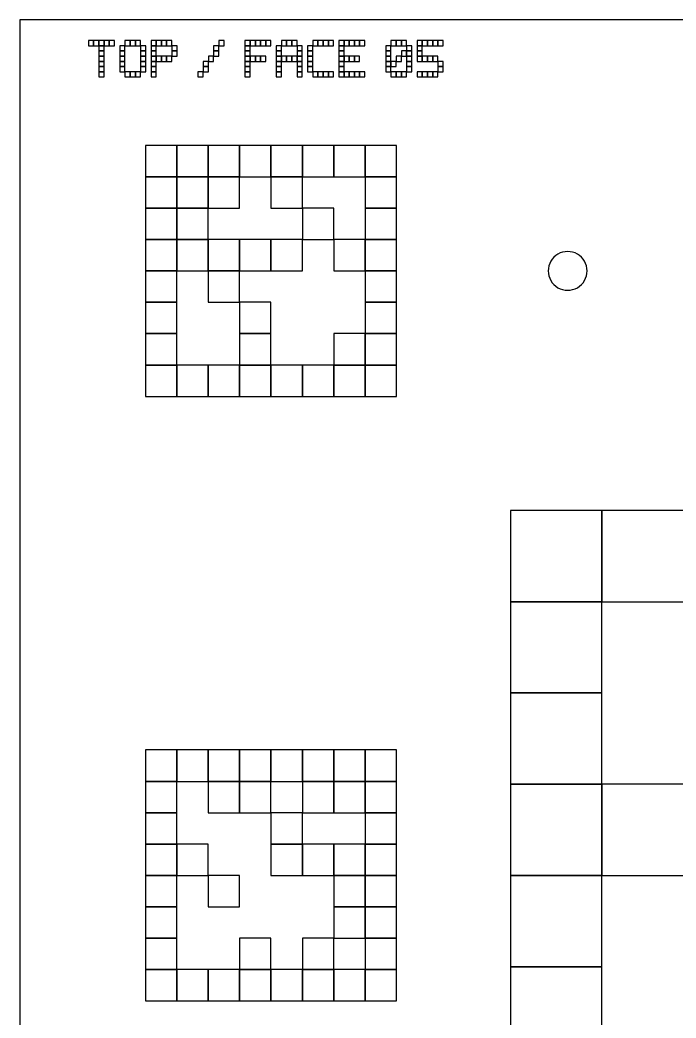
# Model space of a CAD drawing. Extents: x 0 to 490, y 0 to 320.
# Drawn here: x 170 to 227.5, y 62.5 to 150 of the extents above; entities that cross this region are included whole.
import ezdxf

# ---------------------------------------------------------------- set-up
doc = ezdxf.new("R2010")
doc.units = 0
for name, color, linetype in [('BLACK_POCKET', 7, 'CONTINUOUS'), ('BOARD_TEXT', 2, 'CONTINUOUS'), ('CUT', 1, 'CONTINUOUS'), ('MOUNT_HOLE', 5, 'CONTINUOUS')]:
    doc.layers.add(name, color=color, linetype=linetype)

msp = doc.modelspace()

# ---------------------------------------------------------------- linework, layer by layer
at = {"layer": 'BLACK_POCKET'}
for p, q in [((183.75, 139), (181, 139)), ((181, 139), (181, 136.25)), ((183.75, 136.25), (183.75, 139)), ((186.5, 139), (183.75, 139)), ((183.75, 139), (183.75, 136.25)), ((186.5, 136.25), (186.5, 139)), ((189.25, 139), (186.5, 139)), ((186.5, 139), (186.5, 136.25)), ((189.25, 136.25), (189.25, 139)), ((192, 139), (189.25, 139)), ((189.25, 139), (189.25, 136.25)), ((192, 136.25), (192, 139)), ((194.75, 139), (192, 139)), ((192, 139), (192, 136.25)), ((194.75, 136.25), (194.75, 139)), ((197.5, 139), (194.75, 139)), ((194.75, 139), (194.75, 136.25)), ((197.5, 136.25), (197.5, 139)), ((200.25, 139), (197.5, 139)), ((197.5, 139), (197.5, 136.25)), ((200.25, 136.25), (200.25, 139)), ((203, 139), (200.25, 139)), ((200.25, 139), (200.25, 136.25)), ((203, 136.25), (203, 139)), ((181, 136.25), (183.75, 136.25)), ((183.75, 136.25), (181, 136.25)), ((181, 136.25), (181, 133.5)), ((183.75, 136.25), (186.5, 136.25)), ((183.75, 133.5), (183.75, 136.25)), ((186.5, 136.25), (183.75, 136.25)), ((183.75, 136.25), (183.75, 133.5)), ((186.5, 136.25), (189.25, 136.25)), ((186.5, 133.5), (186.5, 136.25)), ((189.25, 136.25), (186.5, 136.25)), ((186.5, 136.25), (186.5, 133.5)), ((189.25, 136.25), (192, 136.25)), ((189.25, 133.5), (189.25, 136.25)), ((192, 136.25), (194.75, 136.25)), ((194.75, 136.25), (192, 136.25)), ((192, 136.25), (192, 133.5)), ((194.75, 136.25), (197.5, 136.25)), ((194.75, 133.5), (194.75, 136.25)), ((197.5, 136.25), (200.25, 136.25)), ((200.25, 136.25), (203, 136.25)), ((203, 136.25), (200.25, 136.25)), ((200.25, 136.25), (200.25, 133.5)), ((203, 133.5), (203, 136.25)), ((181, 133.5), (183.75, 133.5)), ((183.75, 133.5), (181, 133.5)), ((181, 133.5), (181, 130.75)), ((183.75, 133.5), (186.5, 133.5)), ((183.75, 130.75), (183.75, 133.5)), ((186.5, 133.5), (183.75, 133.5)), ((183.75, 133.5), (183.75, 130.75)), ((186.5, 133.5), (189.25, 133.5)), ((186.5, 130.75), (186.5, 133.5)), ((192, 133.5), (194.75, 133.5)), ((197.5, 133.5), (194.75, 133.5)), ((194.75, 133.5), (194.75, 130.75)), ((197.5, 130.75), (197.5, 133.5)), ((200.25, 133.5), (203, 133.5)), ((203, 133.5), (200.25, 133.5)), ((200.25, 133.5), (200.25, 130.75)), ((203, 130.75), (203, 133.5)), ((181, 130.75), (183.75, 130.75)), ((183.75, 130.75), (181, 130.75)), ((181, 130.75), (181, 128)), ((183.75, 130.75), (186.5, 130.75)), ((183.75, 128), (183.75, 130.75)), ((186.5, 130.75), (183.75, 130.75)), ((183.75, 130.75), (183.75, 128)), ((186.5, 128), (186.5, 130.75)), ((189.25, 130.75), (186.5, 130.75)), ((186.5, 130.75), (186.5, 128)), ((189.25, 128), (189.25, 130.75)), ((192, 130.75), (189.25, 130.75)), ((189.25, 130.75), (189.25, 128)), ((192, 128), (192, 130.75)), ((194.75, 130.75), (192, 130.75)), ((192, 130.75), (192, 128)), ((194.75, 130.75), (197.5, 130.75)), ((194.75, 128), (194.75, 130.75)), ((200.25, 130.75), (197.5, 130.75)), ((197.5, 130.75), (197.5, 128)), ((200.25, 130.75), (203, 130.75)), ((200.25, 128), (200.25, 130.75)), ((203, 130.75), (200.25, 130.75)), ((200.25, 130.75), (200.25, 128)), ((203, 128), (203, 130.75)), ((181, 128), (183.75, 128)), ((183.75, 128), (181, 128)), ((181, 128), (181, 125.25)), ((183.75, 128), (186.5, 128)), ((183.75, 125.25), (183.75, 128)), ((186.5, 128), (189.25, 128)), ((189.25, 128), (186.5, 128)), ((186.5, 128), (186.5, 125.25)), ((189.25, 128), (192, 128)), ((189.25, 125.25), (189.25, 128)), ((192, 128), (194.75, 128)), ((197.5, 128), (200.25, 128)), ((200.25, 128), (203, 128)), ((203, 128), (200.25, 128)), ((200.25, 128), (200.25, 125.25)), ((203, 125.25), (203, 128)), ((181, 125.25), (183.75, 125.25)), ((183.75, 125.25), (181, 125.25)), ((181, 125.25), (181, 122.5)), ((183.75, 122.5), (183.75, 125.25)), ((186.5, 125.25), (189.25, 125.25)), ((192, 125.25), (189.25, 125.25)), ((189.25, 125.25), (189.25, 122.5)), ((192, 122.5), (192, 125.25)), ((200.25, 125.25), (203, 125.25)), ((203, 125.25), (200.25, 125.25)), ((200.25, 125.25), (200.25, 122.5)), ((203, 122.5), (203, 125.25)), ((181, 122.5), (183.75, 122.5)), ((183.75, 122.5), (181, 122.5)), ((181, 122.5), (181, 119.75)), ((183.75, 119.75), (183.75, 122.5)), ((189.25, 122.5), (192, 122.5)), ((192, 122.5), (189.25, 122.5)), ((189.25, 122.5), (189.25, 119.75)), ((192, 119.75), (192, 122.5)), ((200.25, 122.5), (197.5, 122.5)), ((197.5, 122.5), (197.5, 119.75)), ((200.25, 122.5), (203, 122.5)), ((200.25, 119.75), (200.25, 122.5)), ((203, 122.5), (200.25, 122.5)), ((200.25, 122.5), (200.25, 119.75)), ((203, 119.75), (203, 122.5)), ((181, 119.75), (183.75, 119.75)), ((183.75, 119.75), (181, 119.75)), ((181, 119.75), (181, 117)), ((183.75, 117), (183.75, 119.75)), ((186.5, 119.75), (183.75, 119.75)), ((183.75, 119.75), (183.75, 117)), ((186.5, 117), (186.5, 119.75)), ((189.25, 119.75), (186.5, 119.75)), ((186.5, 119.75), (186.5, 117)), ((189.25, 119.75), (192, 119.75)), ((189.25, 117), (189.25, 119.75)), ((192, 119.75), (189.25, 119.75)), ((189.25, 119.75), (189.25, 117)), ((192, 117), (192, 119.75)), ((194.75, 119.75), (192, 119.75)), ((192, 119.75), (192, 117)), ((194.75, 117), (194.75, 119.75)), ((197.5, 119.75), (194.75, 119.75)), ((194.75, 119.75), (194.75, 117)), ((197.5, 119.75), (200.25, 119.75)), ((197.5, 117), (197.5, 119.75)), ((200.25, 119.75), (197.5, 119.75)), ((197.5, 119.75), (197.5, 117)), ((200.25, 119.75), (203, 119.75)), ((200.25, 117), (200.25, 119.75)), ((203, 119.75), (200.25, 119.75)), ((200.25, 119.75), (200.25, 117)), ((203, 117), (203, 119.75)), ((181, 117), (183.75, 117)), ((183.75, 117), (186.5, 117)), ((186.5, 117), (189.25, 117)), ((189.25, 117), (192, 117)), ((192, 117), (194.75, 117)), ((194.75, 117), (197.5, 117)), ((197.5, 117), (200.25, 117)), ((200.25, 117), (203, 117)), ((221, 107), (213, 107)), ((213, 107), (213, 99)), ((221, 99), (221, 107)), ((229, 107), (221, 107)), ((221, 107), (221, 99)), ((213, 99), (221, 99)), ((221, 99), (213, 99)), ((213, 99), (213, 91)), ((221, 99), (229, 99)), ((221, 91), (221, 99)), ((213, 91), (221, 91)), ((221, 91), (213, 91)), ((213, 91), (213, 83)), ((221, 83), (221, 91)), ((183.75, 86), (181, 86)), ((181, 86), (181, 83.25)), ((183.75, 83.25), (183.75, 86)), ((186.5, 86), (183.75, 86)), ((183.75, 86), (183.75, 83.25)), ((186.5, 83.25), (186.5, 86)), ((189.25, 86), (186.5, 86)), ((186.5, 86), (186.5, 83.25)), ((189.25, 83.25), (189.25, 86)), ((192, 86), (189.25, 86)), ((189.25, 86), (189.25, 83.25)), ((192, 83.25), (192, 86)), ((194.75, 86), (192, 86)), ((192, 86), (192, 83.25)), ((194.75, 83.25), (194.75, 86)), ((197.5, 86), (194.75, 86)), ((194.75, 86), (194.75, 83.25)), ((197.5, 83.25), (197.5, 86)), ((200.25, 86), (197.5, 86)), ((197.5, 86), (197.5, 83.25)), ((200.25, 83.25), (200.25, 86)), ((203, 86), (200.25, 86)), ((200.25, 86), (200.25, 83.25)), ((203, 83.25), (203, 86)), ((181, 83.25), (183.75, 83.25)), ((183.75, 83.25), (181, 83.25)), ((181, 83.25), (181, 80.5)), ((183.75, 83.25), (186.5, 83.25)), ((183.75, 80.5), (183.75, 83.25)), ((186.5, 83.25), (189.25, 83.25)), ((189.25, 83.25), (186.5, 83.25)), ((186.5, 83.25), (186.5, 80.5)), ((189.25, 83.25), (192, 83.25)), ((189.25, 80.5), (189.25, 83.25)), ((192, 83.25), (189.25, 83.25)), ((189.25, 83.25), (189.25, 80.5)), ((192, 83.25), (194.75, 83.25)), ((192, 80.5), (192, 83.25)), ((194.75, 83.25), (197.5, 83.25)), ((197.5, 83.25), (194.75, 83.25)), ((194.75, 83.25), (194.75, 80.5)), ((197.5, 83.25), (200.25, 83.25)), ((197.5, 80.5), (197.5, 83.25)), ((200.25, 83.25), (197.5, 83.25)), ((197.5, 83.25), (197.5, 80.5)), ((200.25, 83.25), (203, 83.25)), ((200.25, 80.5), (200.25, 83.25)), ((203, 83.25), (200.25, 83.25)), ((200.25, 83.25), (200.25, 80.5)), ((203, 80.5), (203, 83.25)), ((213, 83), (221, 83)), ((221, 83), (213, 83)), ((213, 83), (213, 75)), ((221, 75), (221, 83)), ((229, 83), (221, 83)), ((221, 83), (221, 75)), ((181, 80.5), (183.75, 80.5)), ((183.75, 80.5), (181, 80.5)), ((181, 80.5), (181, 77.75)), ((183.75, 77.75), (183.75, 80.5)), ((186.5, 80.5), (189.25, 80.5)), ((189.25, 80.5), (192, 80.5)), ((194.75, 80.5), (192, 80.5)), ((192, 80.5), (192, 77.75)), ((194.75, 80.5), (197.5, 80.5)), ((194.75, 77.75), (194.75, 80.5)), ((197.5, 80.5), (200.25, 80.5)), ((200.25, 80.5), (203, 80.5)), ((203, 80.5), (200.25, 80.5)), ((200.25, 80.5), (200.25, 77.75)), ((203, 77.75), (203, 80.5)), ((181, 77.75), (183.75, 77.75)), ((183.75, 77.75), (181, 77.75)), ((181, 77.75), (181, 75)), ((183.75, 75), (183.75, 77.75)), ((186.5, 77.75), (183.75, 77.75)), ((183.75, 77.75), (183.75, 75)), ((186.5, 75), (186.5, 77.75)), ((192, 77.75), (194.75, 77.75)), ((194.75, 77.75), (192, 77.75)), ((192, 77.75), (192, 75)), ((194.75, 75), (194.75, 77.75)), ((197.5, 77.75), (194.75, 77.75)), ((194.75, 77.75), (194.75, 75)), ((197.5, 75), (197.5, 77.75)), ((200.25, 77.75), (197.5, 77.75)), ((197.5, 77.75), (197.5, 75)), ((200.25, 77.75), (203, 77.75)), ((200.25, 75), (200.25, 77.75)), ((203, 77.75), (200.25, 77.75)), ((200.25, 77.75), (200.25, 75)), ((203, 75), (203, 77.75)), ((181, 75), (183.75, 75)), ((183.75, 75), (181, 75)), ((181, 75), (181, 72.25)), ((183.75, 75), (186.5, 75)), ((183.75, 72.25), (183.75, 75)), ((189.25, 75), (186.5, 75)), ((186.5, 75), (186.5, 72.25)), ((189.25, 72.25), (189.25, 75)), ((192, 75), (194.75, 75)), ((194.75, 75), (197.5, 75)), ((197.5, 75), (200.25, 75)), ((200.25, 75), (197.5, 75)), ((197.5, 75), (197.5, 72.25)), ((200.25, 75), (203, 75)), ((200.25, 72.25), (200.25, 75)), ((203, 75), (200.25, 75)), ((200.25, 75), (200.25, 72.25)), ((203, 72.25), (203, 75)), ((213, 75), (221, 75)), ((221, 75), (213, 75)), ((213, 75), (213, 67)), ((221, 75), (229, 75)), ((221, 67), (221, 75)), ((181, 72.25), (183.75, 72.25)), ((183.75, 72.25), (181, 72.25)), ((181, 72.25), (181, 69.5)), ((183.75, 69.5), (183.75, 72.25)), ((186.5, 72.25), (189.25, 72.25)), ((197.5, 72.25), (200.25, 72.25)), ((200.25, 72.25), (197.5, 72.25)), ((197.5, 72.25), (197.5, 69.5)), ((200.25, 72.25), (203, 72.25)), ((200.25, 69.5), (200.25, 72.25)), ((203, 72.25), (200.25, 72.25)), ((200.25, 72.25), (200.25, 69.5)), ((203, 69.5), (203, 72.25)), ((181, 69.5), (183.75, 69.5)), ((183.75, 69.5), (181, 69.5)), ((181, 69.5), (181, 66.75)), ((183.75, 66.75), (183.75, 69.5)), ((192, 69.5), (189.25, 69.5)), ((189.25, 69.5), (189.25, 66.75)), ((192, 66.75), (192, 69.5)), ((197.5, 69.5), (194.75, 69.5)), ((194.75, 69.5), (194.75, 66.75)), ((197.5, 69.5), (200.25, 69.5)), ((197.5, 66.75), (197.5, 69.5)), ((200.25, 69.5), (203, 69.5)), ((203, 69.5), (200.25, 69.5)), ((200.25, 69.5), (200.25, 66.75)), ((203, 66.75), (203, 69.5)), ((181, 66.75), (183.75, 66.75)), ((183.75, 66.75), (181, 66.75)), ((181, 66.75), (181, 64)), ((183.75, 64), (183.75, 66.75)), ((186.5, 66.75), (183.75, 66.75)), ((183.75, 66.75), (183.75, 64)), ((186.5, 64), (186.5, 66.75)), ((189.25, 66.75), (186.5, 66.75)), ((186.5, 66.75), (186.5, 64)), ((189.25, 66.75), (192, 66.75)), ((189.25, 64), (189.25, 66.75)), ((192, 66.75), (189.25, 66.75)), ((189.25, 66.75), (189.25, 64)), ((192, 64), (192, 66.75)), ((194.75, 66.75), (192, 66.75)), ((192, 66.75), (192, 64)), ((194.75, 66.75), (197.5, 66.75)), ((194.75, 64), (194.75, 66.75)), ((197.5, 66.75), (194.75, 66.75)), ((194.75, 66.75), (194.75, 64)), ((197.5, 64), (197.5, 66.75)), ((200.25, 66.75), (197.5, 66.75)), ((197.5, 66.75), (197.5, 64)), ((200.25, 66.75), (203, 66.75)), ((200.25, 64), (200.25, 66.75)), ((203, 66.75), (200.25, 66.75)), ((200.25, 66.75), (200.25, 64)), ((203, 64), (203, 66.75)), ((213, 67), (221, 67)), ((221, 67), (213, 67)), ((213, 67), (213, 59)), ((221, 59), (221, 67)), ((181, 64), (183.75, 64)), ((183.75, 64), (186.5, 64)), ((186.5, 64), (189.25, 64)), ((189.25, 64), (192, 64)), ((192, 64), (194.75, 64)), ((194.75, 64), (197.5, 64)), ((197.5, 64), (200.25, 64)), ((200.25, 64), (203, 64))]:
    msp.add_line(p, q, dxfattribs=at)
at = {"layer": 'BOARD_TEXT'}
for p, q in [((176.457143, 148.2), (176, 148.2)), ((176, 148.2), (176, 147.742857)), ((176.457143, 147.742857), (176.457143, 148.2)), ((176.914286, 148.2), (176.457143, 148.2)), ((176.457143, 148.2), (176.457143, 147.742857)), ((176.914286, 147.742857), (176.914286, 148.2)), ((177.371429, 148.2), (176.914286, 148.2)), ((176.914286, 148.2), (176.914286, 147.742857)), ((177.371429, 147.742857), (177.371429, 148.2)), ((177.828571, 148.2), (177.371429, 148.2)), ((177.371429, 148.2), (177.371429, 147.742857)), ((177.828571, 147.742857), (177.828571, 148.2)), ((178.285714, 148.2), (177.828571, 148.2)), ((177.828571, 148.2), (177.828571, 147.742857)), ((178.285714, 147.742857), (178.285714, 148.2)), ((179.657143, 148.2), (179.2, 148.2)), ((179.2, 148.2), (179.2, 147.742857)), ((179.657143, 147.742857), (179.657143, 148.2)), ((180.114286, 148.2), (179.657143, 148.2)), ((179.657143, 148.2), (179.657143, 147.742857)), ((180.114286, 147.742857), (180.114286, 148.2)), ((180.571429, 148.2), (180.114286, 148.2)), ((180.114286, 148.2), (180.114286, 147.742857)), ((180.571429, 147.742857), (180.571429, 148.2)), ((181.942857, 148.2), (181.485714, 148.2)), ((181.485714, 148.2), (181.485714, 147.742857)), ((181.942857, 147.742857), (181.942857, 148.2)), ((182.4, 148.2), (181.942857, 148.2)), ((181.942857, 148.2), (181.942857, 147.742857)), ((182.4, 147.742857), (182.4, 148.2)), ((182.857143, 148.2), (182.4, 148.2)), ((182.4, 148.2), (182.4, 147.742857)), ((182.857143, 147.742857), (182.857143, 148.2)), ((183.314286, 148.2), (182.857143, 148.2)), ((182.857143, 148.2), (182.857143, 147.742857)), ((183.314286, 147.742857), (183.314286, 148.2)), ((187.885714, 148.2), (187.428571, 148.2)), ((187.428571, 148.2), (187.428571, 147.742857)), ((187.885714, 147.742857), (187.885714, 148.2)), ((190.171429, 148.2), (189.714286, 148.2)), ((189.714286, 148.2), (189.714286, 147.742857)), ((190.171429, 147.742857), (190.171429, 148.2)), ((190.628571, 148.2), (190.171429, 148.2)), ((190.171429, 148.2), (190.171429, 147.742857)), ((190.628571, 147.742857), (190.628571, 148.2)), ((191.085714, 148.2), (190.628571, 148.2)), ((190.628571, 148.2), (190.628571, 147.742857)), ((191.085714, 147.742857), (191.085714, 148.2)), ((191.542857, 148.2), (191.085714, 148.2)), ((191.085714, 148.2), (191.085714, 147.742857)), ((191.542857, 147.742857), (191.542857, 148.2)), ((192, 148.2), (191.542857, 148.2)), ((191.542857, 148.2), (191.542857, 147.742857)), ((192, 147.742857), (192, 148.2)), ((193.371429, 148.2), (192.914286, 148.2)), ((192.914286, 148.2), (192.914286, 147.742857)), ((193.371429, 147.742857), (193.371429, 148.2)), ((193.828571, 148.2), (193.371429, 148.2)), ((193.371429, 148.2), (193.371429, 147.742857)), ((193.828571, 147.742857), (193.828571, 148.2)), ((194.285714, 148.2), (193.828571, 148.2)), ((193.828571, 148.2), (193.828571, 147.742857)), ((194.285714, 147.742857), (194.285714, 148.2)), ((196.114286, 148.2), (195.657143, 148.2)), ((195.657143, 148.2), (195.657143, 147.742857)), ((196.114286, 147.742857), (196.114286, 148.2)), ((196.571429, 148.2), (196.114286, 148.2)), ((196.114286, 148.2), (196.114286, 147.742857)), ((196.571429, 147.742857), (196.571429, 148.2)), ((197.028571, 148.2), (196.571429, 148.2)), ((196.571429, 148.2), (196.571429, 147.742857)), ((197.028571, 147.742857), (197.028571, 148.2)), ((197.485714, 148.2), (197.028571, 148.2)), ((197.028571, 148.2), (197.028571, 147.742857)), ((197.485714, 147.742857), (197.485714, 148.2)), ((198.4, 148.2), (197.942857, 148.2)), ((197.942857, 148.2), (197.942857, 147.742857)), ((198.4, 147.742857), (198.4, 148.2)), ((198.857143, 148.2), (198.4, 148.2)), ((198.4, 148.2), (198.4, 147.742857)), ((198.857143, 147.742857), (198.857143, 148.2)), ((199.314286, 148.2), (198.857143, 148.2)), ((198.857143, 148.2), (198.857143, 147.742857)), ((199.314286, 147.742857), (199.314286, 148.2)), ((199.771429, 148.2), (199.314286, 148.2)), ((199.314286, 148.2), (199.314286, 147.742857)), ((199.771429, 147.742857), (199.771429, 148.2)), ((200.228571, 148.2), (199.771429, 148.2)), ((199.771429, 148.2), (199.771429, 147.742857)), ((200.228571, 147.742857), (200.228571, 148.2)), ((202.971429, 148.2), (202.514286, 148.2)), ((202.514286, 148.2), (202.514286, 147.742857)), ((202.971429, 147.742857), (202.971429, 148.2)), ((203.428571, 148.2), (202.971429, 148.2)), ((202.971429, 148.2), (202.971429, 147.742857)), ((203.428571, 147.742857), (203.428571, 148.2)), ((203.885714, 148.2), (203.428571, 148.2)), ((203.428571, 148.2), (203.428571, 147.742857)), ((203.885714, 147.742857), (203.885714, 148.2)), ((205.257143, 148.2), (204.8, 148.2)), ((204.8, 148.2), (204.8, 147.742857)), ((205.257143, 147.742857), (205.257143, 148.2)), ((205.714286, 148.2), (205.257143, 148.2)), ((205.257143, 148.2), (205.257143, 147.742857)), ((205.714286, 147.742857), (205.714286, 148.2)), ((206.171429, 148.2), (205.714286, 148.2)), ((205.714286, 148.2), (205.714286, 147.742857)), ((206.171429, 147.742857), (206.171429, 148.2)), ((206.628571, 148.2), (206.171429, 148.2)), ((206.171429, 148.2), (206.171429, 147.742857)), ((206.628571, 147.742857), (206.628571, 148.2)), ((207.085714, 148.2), (206.628571, 148.2)), ((206.628571, 148.2), (206.628571, 147.742857)), ((207.085714, 147.742857), (207.085714, 148.2)), ((176, 147.742857), (176.457143, 147.742857)), ((176.457143, 147.742857), (176.914286, 147.742857)), ((176.914286, 147.742857), (177.371429, 147.742857)), ((177.371429, 147.742857), (176.914286, 147.742857)), ((176.914286, 147.742857), (176.914286, 147.285714)), ((176.914286, 147.285714), (177.371429, 147.285714)), ((177.371429, 147.285714), (176.914286, 147.285714)), ((176.914286, 147.285714), (176.914286, 146.828571)), ((177.371429, 147.742857), (177.828571, 147.742857)), ((177.371429, 147.285714), (177.371429, 147.742857)), ((177.371429, 146.828571), (177.371429, 147.285714)), ((177.828571, 147.742857), (178.285714, 147.742857)), ((179.2, 147.742857), (178.742857, 147.742857)), ((178.742857, 147.742857), (178.742857, 147.285714)), ((178.742857, 147.285714), (179.2, 147.285714)), ((179.2, 147.285714), (178.742857, 147.285714)), ((178.742857, 147.285714), (178.742857, 146.828571)), ((179.2, 147.742857), (179.657143, 147.742857)), ((179.2, 147.285714), (179.2, 147.742857)), ((179.2, 146.828571), (179.2, 147.285714)), ((179.657143, 147.742857), (180.114286, 147.742857)), ((180.114286, 147.742857), (180.571429, 147.742857)), ((181.028571, 147.742857), (180.571429, 147.742857)), ((180.571429, 147.742857), (180.571429, 147.285714)), ((180.571429, 147.285714), (181.028571, 147.285714)), ((181.028571, 147.285714), (180.571429, 147.285714)), ((180.571429, 147.285714), (180.571429, 146.828571)), ((181.028571, 147.285714), (181.028571, 147.742857)), ((181.028571, 146.828571), (181.028571, 147.285714)), ((181.485714, 147.742857), (181.942857, 147.742857)), ((181.942857, 147.742857), (181.485714, 147.742857)), ((181.485714, 147.742857), (181.485714, 147.285714)), ((181.485714, 147.285714), (181.942857, 147.285714)), ((181.942857, 147.285714), (181.485714, 147.285714)), ((181.485714, 147.285714), (181.485714, 146.828571)), ((181.942857, 147.742857), (182.4, 147.742857)), ((181.942857, 147.285714), (181.942857, 147.742857)), ((181.942857, 146.828571), (181.942857, 147.285714)), ((182.4, 147.742857), (182.857143, 147.742857)), ((182.857143, 147.742857), (183.314286, 147.742857)), ((183.771429, 147.742857), (183.314286, 147.742857)), ((183.314286, 147.742857), (183.314286, 147.285714)), ((183.314286, 147.285714), (183.771429, 147.285714)), ((183.771429, 147.285714), (183.314286, 147.285714)), ((183.314286, 147.285714), (183.314286, 146.828571)), ((183.771429, 147.285714), (183.771429, 147.742857)), ((183.771429, 146.828571), (183.771429, 147.285714)), ((187.428571, 147.742857), (186.971429, 147.742857)), ((186.971429, 147.742857), (186.971429, 147.285714)), ((186.971429, 147.285714), (187.428571, 147.285714)), ((187.428571, 147.285714), (186.971429, 147.285714)), ((186.971429, 147.285714), (186.971429, 146.828571)), ((187.428571, 147.742857), (187.885714, 147.742857)), ((187.428571, 147.285714), (187.428571, 147.742857)), ((187.428571, 146.828571), (187.428571, 147.285714)), ((189.714286, 147.742857), (190.171429, 147.742857)), ((190.171429, 147.742857), (189.714286, 147.742857)), ((189.714286, 147.742857), (189.714286, 147.285714)), ((189.714286, 147.285714), (190.171429, 147.285714)), ((190.171429, 147.285714), (189.714286, 147.285714)), ((189.714286, 147.285714), (189.714286, 146.828571)), ((190.171429, 147.742857), (190.628571, 147.742857)), ((190.171429, 147.285714), (190.171429, 147.742857)), ((190.171429, 146.828571), (190.171429, 147.285714)), ((190.628571, 147.742857), (191.085714, 147.742857)), ((191.085714, 147.742857), (191.542857, 147.742857)), ((191.542857, 147.742857), (192, 147.742857)), ((192.914286, 147.742857), (192.457143, 147.742857)), ((192.457143, 147.742857), (192.457143, 147.285714)), ((192.457143, 147.285714), (192.914286, 147.285714)), ((192.914286, 147.285714), (192.457143, 147.285714)), ((192.457143, 147.285714), (192.457143, 146.828571)), ((192.914286, 147.742857), (193.371429, 147.742857)), ((192.914286, 147.285714), (192.914286, 147.742857)), ((192.914286, 146.828571), (192.914286, 147.285714)), ((193.371429, 147.742857), (193.828571, 147.742857)), ((193.828571, 147.742857), (194.285714, 147.742857)), ((194.742857, 147.742857), (194.285714, 147.742857)), ((194.285714, 147.742857), (194.285714, 147.285714)), ((194.285714, 147.285714), (194.742857, 147.285714)), ((194.742857, 147.285714), (194.285714, 147.285714)), ((194.285714, 147.285714), (194.285714, 146.828571)), ((194.742857, 147.285714), (194.742857, 147.742857)), ((194.742857, 146.828571), (194.742857, 147.285714)), ((195.657143, 147.742857), (195.2, 147.742857)), ((195.2, 147.742857), (195.2, 147.285714)), ((195.2, 147.285714), (195.657143, 147.285714)), ((195.657143, 147.285714), (195.2, 147.285714)), ((195.2, 147.285714), (195.2, 146.828571)), ((195.657143, 147.742857), (196.114286, 147.742857)), ((195.657143, 147.285714), (195.657143, 147.742857)), ((195.657143, 146.828571), (195.657143, 147.285714)), ((196.114286, 147.742857), (196.571429, 147.742857)), ((196.571429, 147.742857), (197.028571, 147.742857)), ((197.028571, 147.742857), (197.485714, 147.742857)), ((197.942857, 147.742857), (198.4, 147.742857)), ((198.4, 147.742857), (197.942857, 147.742857)), ((197.942857, 147.742857), (197.942857, 147.285714)), ((197.942857, 147.285714), (198.4, 147.285714)), ((198.4, 147.285714), (197.942857, 147.285714)), ((197.942857, 147.285714), (197.942857, 146.828571)), ((198.4, 147.742857), (198.857143, 147.742857)), ((198.4, 147.285714), (198.4, 147.742857)), ((198.4, 146.828571), (198.4, 147.285714)), ((198.857143, 147.742857), (199.314286, 147.742857)), ((199.314286, 147.742857), (199.771429, 147.742857)), ((199.771429, 147.742857), (200.228571, 147.742857)), ((202.514286, 147.742857), (202.057143, 147.742857)), ((202.057143, 147.742857), (202.057143, 147.285714)), ((202.057143, 147.285714), (202.514286, 147.285714)), ((202.514286, 147.285714), (202.057143, 147.285714)), ((202.057143, 147.285714), (202.057143, 146.828571)), ((202.514286, 147.742857), (202.971429, 147.742857)), ((202.514286, 147.285714), (202.514286, 147.742857)), ((202.514286, 146.828571), (202.514286, 147.285714)), ((202.971429, 147.742857), (203.428571, 147.742857)), ((203.428571, 147.742857), (203.885714, 147.742857)), ((203.885714, 147.285714), (203.428571, 147.285714)), ((203.428571, 147.285714), (203.428571, 146.828571)), ((204.342857, 147.742857), (203.885714, 147.742857)), ((203.885714, 147.742857), (203.885714, 147.285714)), ((203.885714, 147.285714), (204.342857, 147.285714)), ((203.885714, 146.828571), (203.885714, 147.285714)), ((204.342857, 147.285714), (203.885714, 147.285714)), ((203.885714, 147.285714), (203.885714, 146.828571)), ((204.342857, 147.285714), (204.342857, 147.742857)), ((204.342857, 146.828571), (204.342857, 147.285714)), ((204.8, 147.742857), (205.257143, 147.742857)), ((205.257143, 147.742857), (204.8, 147.742857)), ((204.8, 147.742857), (204.8, 147.285714)), ((204.8, 147.285714), (205.257143, 147.285714)), ((205.257143, 147.285714), (204.8, 147.285714)), ((204.8, 147.285714), (204.8, 146.828571)), ((205.257143, 147.742857), (205.714286, 147.742857)), ((205.257143, 147.285714), (205.257143, 147.742857)), ((205.257143, 146.828571), (205.257143, 147.285714)), ((205.714286, 147.742857), (206.171429, 147.742857)), ((206.171429, 147.742857), (206.628571, 147.742857)), ((206.628571, 147.742857), (207.085714, 147.742857)), ((176.914286, 146.828571), (177.371429, 146.828571)), ((177.371429, 146.828571), (176.914286, 146.828571)), ((176.914286, 146.828571), (176.914286, 146.371429)), ((176.914286, 146.371429), (177.371429, 146.371429)), ((177.371429, 146.371429), (176.914286, 146.371429)), ((176.914286, 146.371429), (176.914286, 145.914286)), ((177.371429, 146.371429), (177.371429, 146.828571)), ((177.371429, 145.914286), (177.371429, 146.371429)), ((178.742857, 146.828571), (179.2, 146.828571)), ((179.2, 146.828571), (178.742857, 146.828571)), ((178.742857, 146.828571), (178.742857, 146.371429)), ((178.742857, 146.371429), (179.2, 146.371429)), ((179.2, 146.371429), (178.742857, 146.371429)), ((178.742857, 146.371429), (178.742857, 145.914286)), ((179.2, 146.371429), (179.2, 146.828571)), ((179.2, 145.914286), (179.2, 146.371429)), ((180.571429, 146.828571), (181.028571, 146.828571)), ((181.028571, 146.828571), (180.571429, 146.828571)), ((180.571429, 146.828571), (180.571429, 146.371429)), ((180.571429, 146.371429), (181.028571, 146.371429)), ((181.028571, 146.371429), (180.571429, 146.371429)), ((180.571429, 146.371429), (180.571429, 145.914286)), ((181.028571, 146.371429), (181.028571, 146.828571)), ((181.028571, 145.914286), (181.028571, 146.371429)), ((181.485714, 146.828571), (181.942857, 146.828571)), ((181.942857, 146.828571), (181.485714, 146.828571)), ((181.485714, 146.828571), (181.485714, 146.371429)), ((181.485714, 146.371429), (181.942857, 146.371429)), ((181.942857, 146.371429), (181.485714, 146.371429)), ((181.485714, 146.371429), (181.485714, 145.914286)), ((181.942857, 146.371429), (181.942857, 146.828571)), ((182.4, 146.828571), (181.942857, 146.828571)), ((181.942857, 146.828571), (181.942857, 146.371429)), ((181.942857, 146.371429), (182.4, 146.371429)), ((181.942857, 145.914286), (181.942857, 146.371429)), ((182.4, 146.371429), (182.4, 146.828571)), ((182.857143, 146.828571), (182.4, 146.828571)), ((182.4, 146.828571), (182.4, 146.371429)), ((182.4, 146.371429), (182.857143, 146.371429)), ((182.857143, 146.371429), (182.857143, 146.828571)), ((183.314286, 146.828571), (182.857143, 146.828571)), ((182.857143, 146.828571), (182.857143, 146.371429)), ((182.857143, 146.371429), (183.314286, 146.371429)), ((183.314286, 146.828571), (183.771429, 146.828571)), ((183.314286, 146.371429), (183.314286, 146.828571)), ((186.514286, 146.371429), (186.057143, 146.371429)), ((186.057143, 146.371429), (186.057143, 145.914286)), ((186.971429, 146.828571), (186.514286, 146.828571)), ((186.514286, 146.828571), (186.514286, 146.371429)), ((186.514286, 146.371429), (186.971429, 146.371429)), ((186.514286, 145.914286), (186.514286, 146.371429)), ((186.971429, 146.828571), (187.428571, 146.828571)), ((186.971429, 146.371429), (186.971429, 146.828571)), ((189.714286, 146.828571), (190.171429, 146.828571)), ((190.171429, 146.828571), (189.714286, 146.828571)), ((189.714286, 146.828571), (189.714286, 146.371429)), ((189.714286, 146.371429), (190.171429, 146.371429)), ((190.171429, 146.371429), (189.714286, 146.371429)), ((189.714286, 146.371429), (189.714286, 145.914286)), ((190.171429, 146.371429), (190.171429, 146.828571)), ((190.628571, 146.828571), (190.171429, 146.828571)), ((190.171429, 146.828571), (190.171429, 146.371429)), ((190.171429, 146.371429), (190.628571, 146.371429)), ((190.171429, 145.914286), (190.171429, 146.371429)), ((190.628571, 146.371429), (190.628571, 146.828571)), ((191.085714, 146.828571), (190.628571, 146.828571)), ((190.628571, 146.828571), (190.628571, 146.371429)), ((190.628571, 146.371429), (191.085714, 146.371429)), ((191.085714, 146.371429), (191.085714, 146.828571)), ((191.542857, 146.828571), (191.085714, 146.828571)), ((191.085714, 146.828571), (191.085714, 146.371429)), ((191.085714, 146.371429), (191.542857, 146.371429)), ((191.542857, 146.371429), (191.542857, 146.828571)), ((192.457143, 146.828571), (192.914286, 146.828571)), ((192.914286, 146.828571), (192.457143, 146.828571)), ((192.457143, 146.828571), (192.457143, 146.371429)), ((192.457143, 146.371429), (192.914286, 146.371429)), ((192.914286, 146.371429), (192.457143, 146.371429)), ((192.457143, 146.371429), (192.457143, 145.914286)), ((192.914286, 146.371429), (192.914286, 146.828571)), ((193.371429, 146.828571), (192.914286, 146.828571)), ((192.914286, 146.828571), (192.914286, 146.371429)), ((192.914286, 146.371429), (193.371429, 146.371429)), ((192.914286, 145.914286), (192.914286, 146.371429)), ((193.371429, 146.371429), (193.371429, 146.828571)), ((193.828571, 146.828571), (193.371429, 146.828571)), ((193.371429, 146.828571), (193.371429, 146.371429)), ((193.371429, 146.371429), (193.828571, 146.371429)), ((193.828571, 146.371429), (193.828571, 146.828571)), ((194.285714, 146.828571), (193.828571, 146.828571)), ((193.828571, 146.828571), (193.828571, 146.371429)), ((193.828571, 146.371429), (194.285714, 146.371429)), ((194.285714, 146.828571), (194.742857, 146.828571)), ((194.285714, 146.371429), (194.285714, 146.828571)), ((194.742857, 146.828571), (194.285714, 146.828571)), ((194.285714, 146.828571), (194.285714, 146.371429)), ((194.285714, 146.371429), (194.742857, 146.371429)), ((194.742857, 146.371429), (194.285714, 146.371429)), ((194.285714, 146.371429), (194.285714, 145.914286)), ((194.742857, 146.371429), (194.742857, 146.828571)), ((194.742857, 145.914286), (194.742857, 146.371429)), ((195.2, 146.828571), (195.657143, 146.828571)), ((195.657143, 146.828571), (195.2, 146.828571)), ((195.2, 146.828571), (195.2, 146.371429)), ((195.2, 146.371429), (195.657143, 146.371429)), ((195.657143, 146.371429), (195.2, 146.371429)), ((195.2, 146.371429), (195.2, 145.914286)), ((195.657143, 146.371429), (195.657143, 146.828571)), ((195.657143, 145.914286), (195.657143, 146.371429)), ((197.942857, 146.828571), (198.4, 146.828571)), ((198.4, 146.828571), (197.942857, 146.828571)), ((197.942857, 146.828571), (197.942857, 146.371429)), ((197.942857, 146.371429), (198.4, 146.371429)), ((198.4, 146.371429), (197.942857, 146.371429)), ((197.942857, 146.371429), (197.942857, 145.914286)), ((198.4, 146.371429), (198.4, 146.828571)), ((198.857143, 146.828571), (198.4, 146.828571)), ((198.4, 146.828571), (198.4, 146.371429)), ((198.4, 146.371429), (198.857143, 146.371429)), ((198.4, 145.914286), (198.4, 146.371429)), ((198.857143, 146.371429), (198.857143, 146.828571)), ((199.314286, 146.828571), (198.857143, 146.828571)), ((198.857143, 146.828571), (198.857143, 146.371429)), ((198.857143, 146.371429), (199.314286, 146.371429)), ((199.314286, 146.371429), (199.314286, 146.828571)), ((199.771429, 146.828571), (199.314286, 146.828571)), ((199.314286, 146.828571), (199.314286, 146.371429)), ((199.314286, 146.371429), (199.771429, 146.371429)), ((199.771429, 146.371429), (199.771429, 146.828571)), ((202.057143, 146.828571), (202.514286, 146.828571)), ((202.514286, 146.828571), (202.057143, 146.828571)), ((202.057143, 146.828571), (202.057143, 146.371429)), ((202.057143, 146.371429), (202.514286, 146.371429)), ((202.514286, 146.371429), (202.057143, 146.371429)), ((202.057143, 146.371429), (202.057143, 145.914286)), ((202.514286, 146.371429), (202.514286, 146.828571)), ((202.514286, 145.914286), (202.514286, 146.371429)), ((202.971429, 146.371429), (202.514286, 146.371429)), ((202.514286, 146.371429), (202.514286, 145.914286)), ((203.428571, 146.828571), (202.971429, 146.828571)), ((202.971429, 146.828571), (202.971429, 146.371429)), ((202.971429, 146.371429), (203.428571, 146.371429)), ((202.971429, 145.914286), (202.971429, 146.371429)), ((203.428571, 146.828571), (203.885714, 146.828571)), ((203.428571, 146.371429), (203.428571, 146.828571)), ((203.885714, 146.828571), (204.342857, 146.828571)), ((204.342857, 146.828571), (203.885714, 146.828571)), ((203.885714, 146.828571), (203.885714, 146.371429)), ((203.885714, 146.371429), (204.342857, 146.371429)), ((204.342857, 146.371429), (203.885714, 146.371429)), ((203.885714, 146.371429), (203.885714, 145.914286)), ((204.342857, 146.371429), (204.342857, 146.828571)), ((204.342857, 145.914286), (204.342857, 146.371429)), ((204.8, 146.828571), (205.257143, 146.828571)), ((205.257143, 146.828571), (204.8, 146.828571)), ((204.8, 146.828571), (204.8, 146.371429)), ((204.8, 146.371429), (205.257143, 146.371429)), ((205.257143, 146.371429), (205.257143, 146.828571)), ((205.714286, 146.828571), (205.257143, 146.828571)), ((205.257143, 146.828571), (205.257143, 146.371429)), ((205.257143, 146.371429), (205.714286, 146.371429)), ((205.714286, 146.371429), (205.714286, 146.828571)), ((206.171429, 146.828571), (205.714286, 146.828571)), ((205.714286, 146.828571), (205.714286, 146.371429)), ((205.714286, 146.371429), (206.171429, 146.371429)), ((206.171429, 146.371429), (206.171429, 146.828571)), ((206.628571, 146.828571), (206.171429, 146.828571)), ((206.171429, 146.828571), (206.171429, 146.371429)), ((206.171429, 146.371429), (206.628571, 146.371429)), ((206.628571, 146.371429), (206.628571, 146.828571)), ((207.085714, 146.371429), (206.628571, 146.371429)), ((206.628571, 146.371429), (206.628571, 145.914286)), ((207.085714, 145.914286), (207.085714, 146.371429)), ((176.914286, 145.914286), (177.371429, 145.914286)), ((177.371429, 145.914286), (176.914286, 145.914286)), ((176.914286, 145.914286), (176.914286, 145.457143)), ((176.914286, 145.457143), (177.371429, 145.457143)), ((177.371429, 145.457143), (176.914286, 145.457143)), ((176.914286, 145.457143), (176.914286, 145)), ((177.371429, 145.457143), (177.371429, 145.914286)), ((177.371429, 145), (177.371429, 145.457143)), ((178.742857, 145.914286), (179.2, 145.914286)), ((179.2, 145.914286), (178.742857, 145.914286)), ((178.742857, 145.914286), (178.742857, 145.457143)), ((178.742857, 145.457143), (179.2, 145.457143)), ((179.2, 145.457143), (179.2, 145.914286)), ((179.657143, 145.457143), (179.2, 145.457143)), ((179.2, 145.457143), (179.2, 145)), ((179.657143, 145), (179.657143, 145.457143)), ((180.114286, 145.457143), (179.657143, 145.457143)), ((179.657143, 145.457143), (179.657143, 145)), ((180.114286, 145), (180.114286, 145.457143)), ((180.571429, 145.457143), (180.114286, 145.457143)), ((180.114286, 145.457143), (180.114286, 145)), ((180.571429, 145.914286), (181.028571, 145.914286)), ((181.028571, 145.914286), (180.571429, 145.914286)), ((180.571429, 145.914286), (180.571429, 145.457143)), ((180.571429, 145.457143), (181.028571, 145.457143)), ((180.571429, 145), (180.571429, 145.457143)), ((181.028571, 145.457143), (181.028571, 145.914286)), ((181.485714, 145.914286), (181.942857, 145.914286)), ((181.942857, 145.914286), (181.485714, 145.914286)), ((181.485714, 145.914286), (181.485714, 145.457143)), ((181.485714, 145.457143), (181.942857, 145.457143)), ((181.942857, 145.457143), (181.485714, 145.457143)), ((181.485714, 145.457143), (181.485714, 145)), ((181.942857, 145.457143), (181.942857, 145.914286)), ((181.942857, 145), (181.942857, 145.457143)), ((186.057143, 145.457143), (185.6, 145.457143)), ((185.6, 145.457143), (185.6, 145)), ((186.057143, 145.914286), (186.514286, 145.914286)), ((186.514286, 145.914286), (186.057143, 145.914286)), ((186.057143, 145.914286), (186.057143, 145.457143)), ((186.057143, 145.457143), (186.514286, 145.457143)), ((186.057143, 145), (186.057143, 145.457143)), ((186.514286, 145.457143), (186.514286, 145.914286)), ((189.714286, 145.914286), (190.171429, 145.914286)), ((190.171429, 145.914286), (189.714286, 145.914286)), ((189.714286, 145.914286), (189.714286, 145.457143)), ((189.714286, 145.457143), (190.171429, 145.457143)), ((190.171429, 145.457143), (189.714286, 145.457143)), ((189.714286, 145.457143), (189.714286, 145)), ((190.171429, 145.457143), (190.171429, 145.914286)), ((190.171429, 145), (190.171429, 145.457143)), ((192.457143, 145.914286), (192.914286, 145.914286)), ((192.914286, 145.914286), (192.457143, 145.914286)), ((192.457143, 145.914286), (192.457143, 145.457143)), ((192.457143, 145.457143), (192.914286, 145.457143)), ((192.914286, 145.457143), (192.457143, 145.457143)), ((192.457143, 145.457143), (192.457143, 145)), ((192.914286, 145.457143), (192.914286, 145.914286)), ((192.914286, 145), (192.914286, 145.457143)), ((194.285714, 145.914286), (194.742857, 145.914286)), ((194.742857, 145.914286), (194.285714, 145.914286)), ((194.285714, 145.914286), (194.285714, 145.457143)), ((194.285714, 145.457143), (194.742857, 145.457143)), ((194.742857, 145.457143), (194.285714, 145.457143)), ((194.285714, 145.457143), (194.285714, 145)), ((194.742857, 145.457143), (194.742857, 145.914286)), ((194.742857, 145), (194.742857, 145.457143)), ((195.2, 145.914286), (195.657143, 145.914286)), ((195.657143, 145.914286), (195.2, 145.914286)), ((195.2, 145.914286), (195.2, 145.457143)), ((195.2, 145.457143), (195.657143, 145.457143)), ((195.657143, 145.457143), (195.657143, 145.914286)), ((196.114286, 145.457143), (195.657143, 145.457143)), ((195.657143, 145.457143), (195.657143, 145)), ((196.114286, 145), (196.114286, 145.457143)), ((196.571429, 145.457143), (196.114286, 145.457143)), ((196.114286, 145.457143), (196.114286, 145)), ((196.571429, 145), (196.571429, 145.457143)), ((197.028571, 145.457143), (196.571429, 145.457143)), ((196.571429, 145.457143), (196.571429, 145)), ((197.028571, 145), (197.028571, 145.457143)), ((197.485714, 145.457143), (197.028571, 145.457143)), ((197.028571, 145.457143), (197.028571, 145)), ((197.485714, 145), (197.485714, 145.457143)), ((197.942857, 145.914286), (198.4, 145.914286)), ((198.4, 145.914286), (197.942857, 145.914286)), ((197.942857, 145.914286), (197.942857, 145.457143)), ((197.942857, 145.457143), (198.4, 145.457143)), ((198.4, 145.457143), (197.942857, 145.457143)), ((197.942857, 145.457143), (197.942857, 145)), ((198.4, 145.457143), (198.4, 145.914286)), ((198.4, 145), (198.4, 145.457143)), ((198.857143, 145.457143), (198.4, 145.457143)), ((198.4, 145.457143), (198.4, 145)), ((198.857143, 145), (198.857143, 145.457143)), ((199.314286, 145.457143), (198.857143, 145.457143)), ((198.857143, 145.457143), (198.857143, 145)), ((199.314286, 145), (199.314286, 145.457143)), ((199.771429, 145.457143), (199.314286, 145.457143)), ((199.314286, 145.457143), (199.314286, 145)), ((199.771429, 145), (199.771429, 145.457143)), ((200.228571, 145.457143), (199.771429, 145.457143)), ((199.771429, 145.457143), (199.771429, 145)), ((200.228571, 145), (200.228571, 145.457143)), ((202.057143, 145.914286), (202.514286, 145.914286)), ((202.514286, 145.914286), (202.057143, 145.914286)), ((202.057143, 145.914286), (202.057143, 145.457143)), ((202.057143, 145.457143), (202.514286, 145.457143)), ((202.514286, 145.914286), (202.971429, 145.914286)), ((202.514286, 145.457143), (202.514286, 145.914286)), ((202.971429, 145.457143), (202.514286, 145.457143)), ((202.514286, 145.457143), (202.514286, 145)), ((202.971429, 145), (202.971429, 145.457143)), ((203.428571, 145.457143), (202.971429, 145.457143)), ((202.971429, 145.457143), (202.971429, 145)), ((203.428571, 145), (203.428571, 145.457143)), ((203.885714, 145.457143), (203.428571, 145.457143)), ((203.428571, 145.457143), (203.428571, 145)), ((203.885714, 145.914286), (204.342857, 145.914286)), ((204.342857, 145.914286), (203.885714, 145.914286)), ((203.885714, 145.914286), (203.885714, 145.457143)), ((203.885714, 145.457143), (204.342857, 145.457143)), ((203.885714, 145), (203.885714, 145.457143)), ((204.342857, 145.457143), (204.342857, 145.914286)), ((205.257143, 145.457143), (204.8, 145.457143)), ((204.8, 145.457143), (204.8, 145)), ((205.257143, 145), (205.257143, 145.457143)), ((205.714286, 145.457143), (205.257143, 145.457143)), ((205.257143, 145.457143), (205.257143, 145)), ((205.714286, 145), (205.714286, 145.457143)), ((206.171429, 145.457143), (205.714286, 145.457143)), ((205.714286, 145.457143), (205.714286, 145)), ((206.171429, 145), (206.171429, 145.457143)), ((206.628571, 145.457143), (206.171429, 145.457143)), ((206.171429, 145.457143), (206.171429, 145)), ((206.628571, 145.914286), (207.085714, 145.914286)), ((207.085714, 145.914286), (206.628571, 145.914286)), ((206.628571, 145.914286), (206.628571, 145.457143)), ((206.628571, 145.457143), (207.085714, 145.457143)), ((206.628571, 145), (206.628571, 145.457143)), ((207.085714, 145.457143), (207.085714, 145.914286)), ((176.914286, 145), (177.371429, 145)), ((179.2, 145), (179.657143, 145)), ((179.657143, 145), (180.114286, 145)), ((180.114286, 145), (180.571429, 145)), ((181.485714, 145), (181.942857, 145)), ((185.6, 145), (186.057143, 145)), ((189.714286, 145), (190.171429, 145)), ((192.457143, 145), (192.914286, 145)), ((194.285714, 145), (194.742857, 145)), ((195.657143, 145), (196.114286, 145)), ((196.114286, 145), (196.571429, 145)), ((196.571429, 145), (197.028571, 145)), ((197.028571, 145), (197.485714, 145)), ((197.942857, 145), (198.4, 145)), ((198.4, 145), (198.857143, 145)), ((198.857143, 145), (199.314286, 145)), ((199.314286, 145), (199.771429, 145)), ((199.771429, 145), (200.228571, 145)), ((202.514286, 145), (202.971429, 145)), ((202.971429, 145), (203.428571, 145)), ((203.428571, 145), (203.885714, 145)), ((204.8, 145), (205.257143, 145)), ((205.257143, 145), (205.714286, 145)), ((205.714286, 145), (206.171429, 145)), ((206.171429, 145), (206.628571, 145))]:
    msp.add_line(p, q, dxfattribs=at)
at = {"layer": 'CUT'}
for p, q in [((320, 150), (170, 150)), ((170, 150), (170, 0))]:
    msp.add_line(p, q, dxfattribs=at)
at = {"layer": 'MOUNT_HOLE'}
for p, q in [((217.349438, 129.570595), (217.15, 129.472243)), ((217.560008, 129.642074), (217.349438, 129.570595)), ((217.778105, 129.685456), (217.560008, 129.642074)), ((218, 129.7), (217.778105, 129.685456)), ((218.221895, 129.685456), (218, 129.7)), ((218.439992, 129.642074), (218.221895, 129.685456)), ((218.650562, 129.570595), (218.439992, 129.642074)), ((218.85, 129.472243), (218.650562, 129.570595)), ((216.429405, 128.650562), (216.357926, 128.439992)), ((216.527757, 128.85), (216.429405, 128.650562)), ((216.651299, 129.034894), (216.527757, 128.85)), ((216.797918, 129.202082), (216.651299, 129.034894)), ((216.965106, 129.348701), (216.797918, 129.202082)), ((217.15, 129.472243), (216.965106, 129.348701)), ((219.034894, 129.348701), (218.85, 129.472243)), ((219.202082, 129.202082), (219.034894, 129.348701)), ((219.348701, 129.034894), (219.202082, 129.202082)), ((219.472243, 128.85), (219.348701, 129.034894)), ((219.570595, 128.650562), (219.472243, 128.85)), ((219.642074, 128.439992), (219.570595, 128.650562)), ((216.314544, 128.221895), (216.3, 128)), ((216.3, 128), (216.314544, 127.778105)), ((216.357926, 128.439992), (216.314544, 128.221895)), ((216.314544, 127.778105), (216.357926, 127.560008)), ((219.685456, 128.221895), (219.642074, 128.439992)), ((219.642074, 127.560008), (219.685456, 127.778105)), ((219.7, 128), (219.685456, 128.221895)), ((219.685456, 127.778105), (219.7, 128)), ((216.357926, 127.560008), (216.429405, 127.349438)), ((216.429405, 127.349438), (216.527757, 127.15)), ((216.527757, 127.15), (216.651299, 126.965106)), ((216.651299, 126.965106), (216.797918, 126.797918)), ((219.202082, 126.797918), (219.348701, 126.965106)), ((219.348701, 126.965106), (219.472243, 127.15)), ((219.472243, 127.15), (219.570595, 127.349438)), ((219.570595, 127.349438), (219.642074, 127.560008)), ((216.797918, 126.797918), (216.965106, 126.651299)), ((216.965106, 126.651299), (217.15, 126.527757)), ((217.15, 126.527757), (217.349438, 126.429405)), ((217.349438, 126.429405), (217.560008, 126.357926)), ((217.560008, 126.357926), (217.778105, 126.314544)), ((217.778105, 126.314544), (218, 126.3)), ((218, 126.3), (218.221895, 126.314544)), ((218.221895, 126.314544), (218.439992, 126.357926)), ((218.439992, 126.357926), (218.650562, 126.429405)), ((218.650562, 126.429405), (218.85, 126.527757)), ((218.85, 126.527757), (219.034894, 126.651299)), ((219.034894, 126.651299), (219.202082, 126.797918))]:
    msp.add_line(p, q, dxfattribs=at)

doc.saveas('drawing.dxf')
